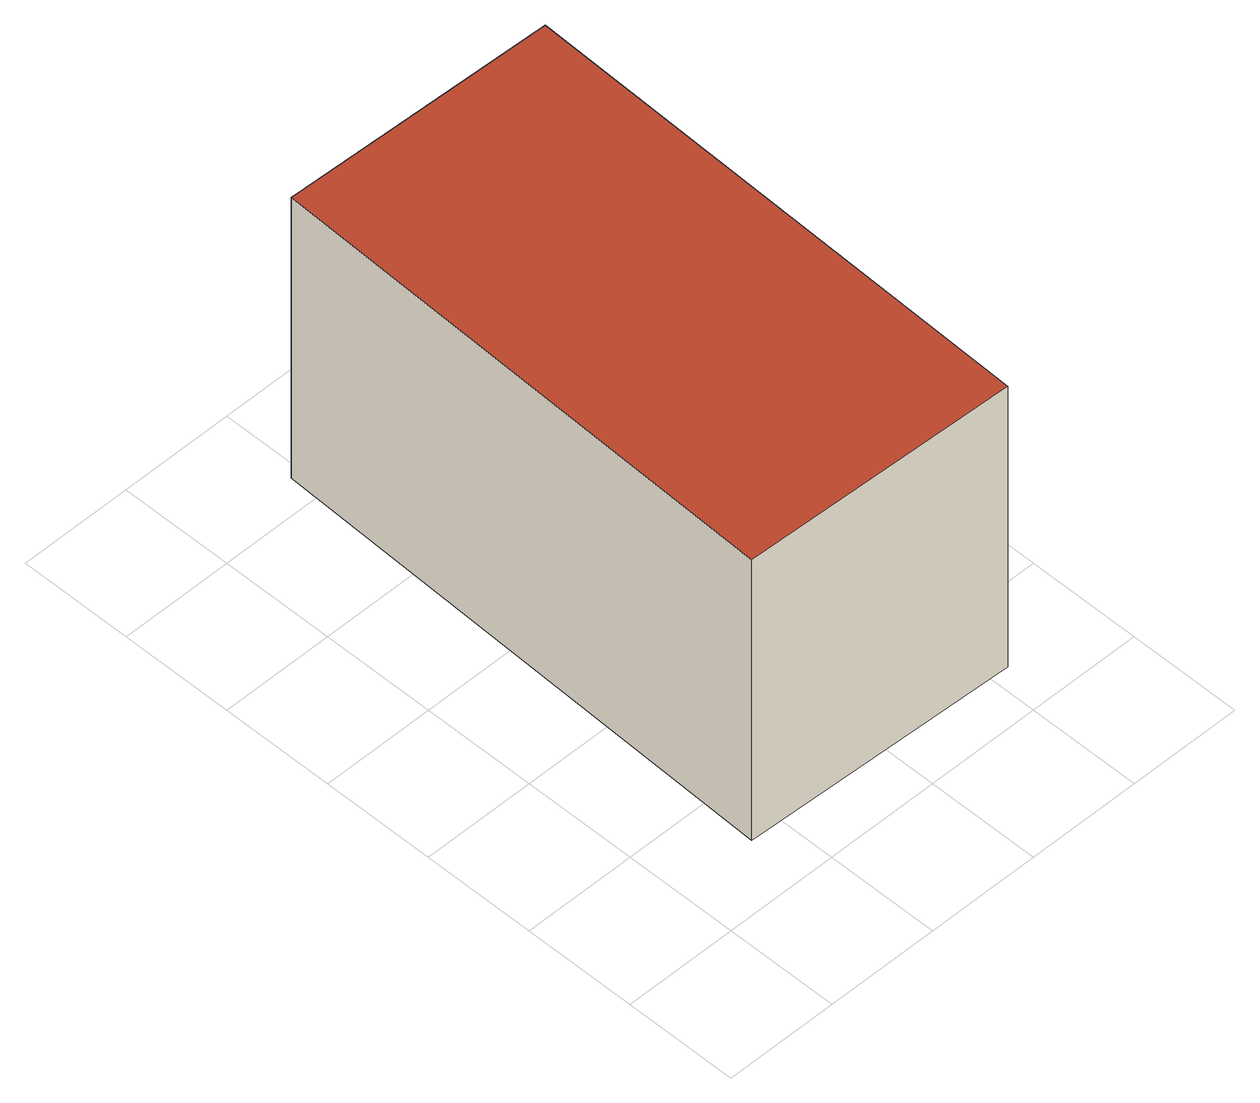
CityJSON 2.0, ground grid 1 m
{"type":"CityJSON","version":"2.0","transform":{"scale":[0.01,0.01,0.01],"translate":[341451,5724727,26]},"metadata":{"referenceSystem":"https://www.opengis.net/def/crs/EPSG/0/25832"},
"CityObjects":{
"building1":{"type":"Building","attributes":{"Geometrietyp2DReferenz":"3000","Gemeindeschluessel":"05170016","function":"31001_2520","roofType":"1000","measuredHeight":2.88},"geometry":[{"type":"Solid","lod":"2","boundaries":[[[[0,1,2,3]],[[4,5,1,0]],[[6,7,5,4]],[[3,2,7,6]],[[4,0,3,6]],[[1,5,7,2]]]],"semantics":{"surfaces":[{"type":"WallSurface"},{"type":"RoofSurface"},{"type":"GroundSurface"}],"values":[[0,0,0,0,1,2]]}}]}
},
"vertices":[
[317,42,382],[317,42,94],[333,517,94],[333,517,382],[72,51,382],[72,51,94],[90,526,382],[90,526,94]
]}
